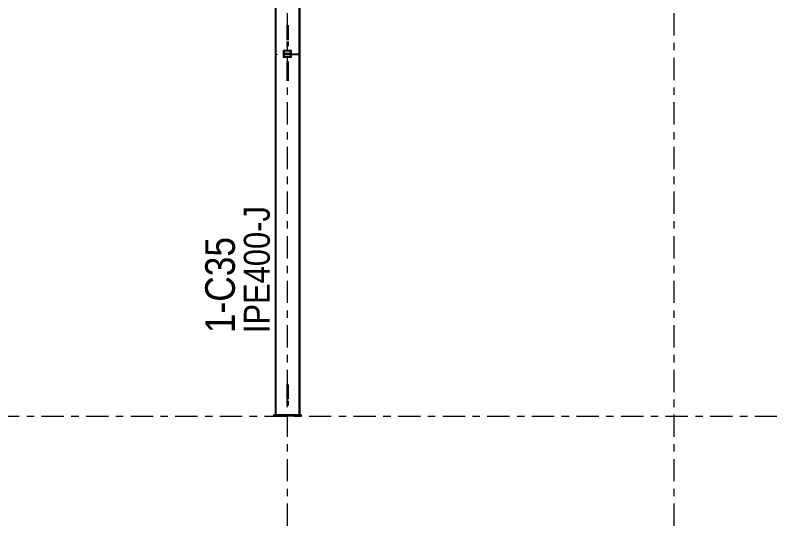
# Model space of a CAD drawing. Header units: millimetres. Extents: x -619 to 204, y -351 to 223.
# Drawn here: x -238.9 to -137.3, y -205 to -136.2 of the extents above; entities that cross this region are included whole.
import ezdxf

# ---------------------------------------------------------------- set-up
doc = ezdxf.new("R2010")
doc.units = ezdxf.units.MM
for name, pattern in [('XKITLINE00', [0]), ('XKITLINE02', [4, 2, -2]), ('XKITLINE03', [6, 3, -1, 1, -1])]:
    doc.linetypes.add(name, pattern=pattern)
for name, color, linetype, lineweight in [('Part', 2, 'Continuous', 0), ('PartMark', 7, 'Continuous', 0), ('S-grid', 1, 'Continuous', 0)]:
    doc.layers.add(name, color=color, linetype=linetype, lineweight=lineweight)
doc.styles.add('ARIAL', font='ARIAL.TTF')

# ---------------------------------------------------------------- blocks, each defined once
blk = doc.blocks.new('*A649')
at = {"layer": 'S-grid', "color": 1, "linetype": 'XKITLINE03', "lineweight": 0}
blk.add_line((-559.32, -190.2), (26.4, -190.2), dxfattribs=at)
blk = doc.blocks.new('*A657')
at = {"layer": 'Part', "color": 7, "linetype": 'XKITLINE02', "lineweight": 0}
for p, q in [((-201.82, -141.03), (-202.65, -141.03)), ((-202.65, -141.03), (-202.65, -141.86)), ((-202.62, -141.83), (-202.62, -141.06)), ((-202.62, -141.06), (-201.85, -141.06)), ((-201.85, -141.06), (-201.85, -141.83)), ((-201.82, -141.86), (-201.82, -141.03)), ((-202.65, -141.86), (-201.82, -141.86)), ((-201.85, -141.83), (-202.62, -141.83))]:
    blk.add_line(p, q, dxfattribs=at)
blk = doc.blocks.new('*A658')
at = {"layer": 'Part', "color": 7, "linetype": 'XKITLINE02', "lineweight": 0}
for p, q in [((-202.74, -140.95), (-201.74, -140.95)), ((-202.74, -141.95), (-202.74, -140.95)), ((-201.74, -140.95), (-201.74, -141.95)), ((-201.74, -141.95), (-202.74, -141.95))]:
    blk.add_line(p, q, dxfattribs=at)
blk = doc.blocks.new('*A908')
at = {"layer": 'Part', "color": 7, "linetype": 'XKITLINE02', "lineweight": 0}
for p, q in [((-202.74, -141.4), (-202.74, -141.49)), ((-201.74, -141.4), (-202.74, -141.4)), ((-202.74, -141.49), (-201.74, -141.49)), ((-201.74, -141.49), (-201.74, -141.4))]:
    blk.add_line(p, q, dxfattribs=at)
blk = doc.blocks.new('*A909')
at = {"layer": 'Part', "color": 7, "linetype": 'XKITLINE02', "lineweight": 0}
for p, q in [((-200.68, -141.49), (-203.8, -141.49)), ((-203.8, -141.57), (-203.8, -141.49)), ((-200.68, -141.57), (-203.8, -141.57)), ((-203.67, -141.49), (-203.67, -141.57)), ((-200.8, -141.57), (-200.8, -141.49)), ((-200.68, -141.49), (-200.68, -141.57))]:
    blk.add_line(p, q, dxfattribs=at)
blk = doc.blocks.new('*A910')
at = {"layer": 'Part', "color": 2, "linetype": 'XKITLINE00', "lineweight": 0}
for p, q in [((-200.4, -190.03), (-204.07, -190.03)), ((-204.07, -190.2), (-204.07, -190.03)), ((-200.4, -190.2), (-204.07, -190.2)), ((-200.4, -190.03), (-200.4, -190.2))]:
    blk.add_line(p, q, dxfattribs=at)
blk = doc.blocks.new('*A911')
at = {"layer": 'Part', "color": 7, "linetype": 'XKITLINE02', "lineweight": 0}
for p, q in [((-202.32, -137.6), (-202.32, -139.79)), ((-202.15, -137.6), (-202.15, -139.79))]:
    blk.add_line(p, q, dxfattribs=at)
at = {"layer": 'Part', "color": 2, "linetype": 'XKITLINE00', "lineweight": 0}
for p, q in [((-202.32, -139.79), (-202.32, -140.37)), ((-202.15, -139.79), (-202.15, -140.37)), ((-202.3, -140.32), (-202.32, -140.37)), ((-202.32, -140.37), (-202.3, -140.41)), ((-202.24, -140.3), (-202.3, -140.32)), ((-202.3, -140.41), (-202.24, -140.43)), ((-202.18, -140.32), (-202.24, -140.3)), ((-202.24, -140.43), (-202.18, -140.41)), ((-202.15, -140.37), (-202.18, -140.32)), ((-202.18, -140.41), (-202.15, -140.37))]:
    blk.add_line(p, q, dxfattribs=at)
blk = doc.blocks.new('*A913')
at = {"layer": 'Part', "color": 2, "linetype": 'XKITLINE00', "lineweight": 0}
for p, q in [((-200.57, -92.5), (-203.9, -92.5)), ((-203.8, -92.5), (-203.8, -190.03)), ((-200.68, -92.5), (-200.68, -190.03)), ((-203.9, -103.84), (-203.9, -190.03)), ((-200.57, -103.84), (-200.57, -190.03))]:
    blk.add_line(p, q, dxfattribs=at)
at = {"layer": 'Part', "color": 7, "linetype": 'XKITLINE02', "lineweight": 0}
for p, q in [((-203.9, -92.5), (-203.9, -103.84)), ((-200.57, -92.5), (-200.57, -103.84)), ((-200.57, -190.03), (-203.9, -190.03))]:
    blk.add_line(p, q, dxfattribs=at)
blk = doc.blocks.new('*A933')
at = {"layer": 'S-grid', "color": 1, "linetype": 'XKITLINE03', "lineweight": 0}
blk.add_line((-150.15, -204.97), (-150.15, -73.3), dxfattribs=at)
at = {"layer": 'S-grid', "color": 3, "style": 'ARIAL', "width": 0.85}
blk.add_text('T1', height=3, dxfattribs=at).set_placement((-152.49, -72.3))
blk = doc.blocks.new('*A934')
at = {"layer": 'S-grid', "color": 1, "linetype": 'XKITLINE03', "lineweight": 0}
blk.add_line((-202.24, -204.97), (-202.24, -73.3), dxfattribs=at)
at = {"layer": 'S-grid', "color": 3, "style": 'ARIAL', "width": 0.85}
blk.add_text('T', height=3, dxfattribs=at).set_placement((-203.46, -72.3))
blk = doc.blocks.new('*A972')
at = {"layer": 'Part', "color": 2, "linetype": 'XKITLINE00', "lineweight": 0}
for p, q in [((-202.3, -142.46), (-202.32, -142.5)), ((-202.32, -142.5), (-202.32, -143.08)), ((-202.32, -142.5), (-202.3, -142.55)), ((-202.24, -142.44), (-202.3, -142.46)), ((-202.3, -142.55), (-202.24, -142.57)), ((-202.18, -142.46), (-202.24, -142.44)), ((-202.24, -142.57), (-202.18, -142.55)), ((-202.15, -142.5), (-202.18, -142.46)), ((-202.18, -142.55), (-202.15, -142.5)), ((-202.15, -142.5), (-202.15, -143.08))]:
    blk.add_line(p, q, dxfattribs=at)
at = {"layer": 'Part', "color": 7, "linetype": 'XKITLINE02', "lineweight": 0}
for p, q in [((-202.32, -143.08), (-202.32, -145.29)), ((-202.15, -143.08), (-202.15, -145.29))]:
    blk.add_line(p, q, dxfattribs=at)
blk = doc.blocks.new('*A973')
at = {"layer": 'Part', "color": 7, "linetype": 'XKITLINE02', "lineweight": 0}
for p, q in [((-202.32, -185.92), (-202.32, -188.13)), ((-202.15, -185.92), (-202.15, -188.13))]:
    blk.add_line(p, q, dxfattribs=at)
at = {"layer": 'Part', "color": 2, "linetype": 'XKITLINE00', "lineweight": 0}
for p, q in [((-202.32, -188.13), (-202.32, -188.7)), ((-202.3, -188.66), (-202.32, -188.7)), ((-202.32, -188.7), (-202.3, -188.75)), ((-202.24, -188.64), (-202.3, -188.66)), ((-202.3, -188.75), (-202.24, -188.77)), ((-202.18, -188.66), (-202.24, -188.64)), ((-202.24, -188.77), (-202.18, -188.75)), ((-202.15, -188.7), (-202.18, -188.66)), ((-202.18, -188.75), (-202.15, -188.7)), ((-202.15, -188.13), (-202.15, -188.7))]:
    blk.add_line(p, q, dxfattribs=at)
blk = doc.blocks.new('*A1244')
at = {"layer": 'PartMark', "color": 7, "style": 'ARIAL', "width": 0.85}
blk.add_text('IPE400-J', height=3.5, rotation=90.0002, dxfattribs=at).set_placement((-204.6, -179.03))
at = {"layer": 'PartMark', "color": 3, "style": 'ARIAL', "width": 0.85}
blk.add_text('1-C35', height=4, rotation=90.0002, dxfattribs=at).set_placement((-209.3, -179.03))

msp = doc.modelspace()

# ---------------------------------------------------------------- block references
at = {"lineweight": 0}
for name in ['*A934', '*A933', '*A913', '*A911', '*A658', '*A657', '*A909', '*A908', '*A972', '*A1244', '*A973', '*A649', '*A910']:
    msp.add_blockref(name, (0, 0), dxfattribs=at)

doc.saveas('drawing.dxf')
